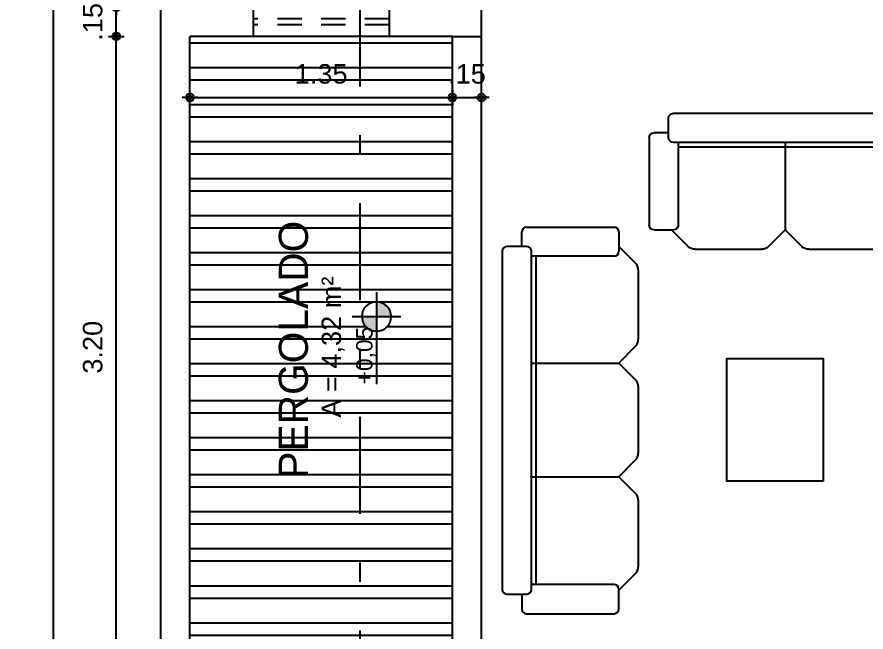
# Model space of a CAD drawing. Header units: millimetres. Extents: x 0 to 5100, y -1 to 1869.
# Drawn here: x 4688.573 to 4692.941, y 987.933 to 991.099 of the extents above; entities that cross this region are included whole.
import ezdxf

# ---------------------------------------------------------------- set-up
doc = ezdxf.new("R2010")
doc.units = ezdxf.units.MM
doc.header["$LTSCALE"] = 20
for name, pattern in [('DASHDOT', [1, 0.5, -0.25, 0, -0.25]), ('HIDDEN', [0.375, 0.25, -0.125]), ('HIDDEN2', [0.1875, 0.125, -0.0625])]:
    doc.linetypes.add(name, pattern=pattern)
for name, color, linetype in [('01', 4, 'Continuous'), ('02', 2, 'Continuous'), ('a-pem-m', 6, 'Continuous'), ('A-PEN-08', 8, 'Continuous'), ('A-PEN-R', 1, 'Continuous'), ('COTAS', 7, 'Continuous'), ('JANELAS_EXTERNO', 3, 'Continuous'), ('JANELAS_INTERNO', 3, 'Continuous'), ('L-Texto', 30, 'Continuous'), ('MÓVEIS', 233, 'Continuous'), ('NIVEIS', 1, 'Continuous'), ('PAREDE2.5', 5, 'Continuous')]:
    doc.layers.add(name, color=color, linetype=linetype)
doc.styles.add('CARIMBO_DADOS', font='arial.ttf', dxfattribs={"height": 0.1})
doc.styles.get("Standard").update_dxf_attribs({"font": 'arial.ttf'})
doc.styles.add('T20', font='PORT2', dxfattribs={"height": 0.2})
doc.styles.add('TEXT', font='arial.ttf')
doc.dimstyles.get("Standard").update_dxf_attribs({"dimtxt": 0.18, "dimasz": 0.18, "dimexe": 0.18, "dimexo": 0.0625, "dimgap": 0.09, "dimtad": 0, "dimtih": 1, "dimtoh": 1, "dimdec": 4, "dimzin": 0, "dimdsep": 46, "dimtxsty": 'Standard', "dimcen": 0.09, "dimadec": 0, "dimazin": 0, "dimtfac": 1, "dimtdec": 4, "dimtofl": 0, "dimtmove": 0, "dimatfit": 3, "dimfxl": 1, "dimtolj": 1, "dimtzin": 0, "dimarcsym": 0})

# ---------------------------------------------------------------- blocks, each defined once
blk = doc.blocks.new('Sofá02_2')
at = {"layer": '01'}
for p, q in [((-0.6025, -0.1), (-0.6025, -0.125)), ((0.6025, -0.125), (0.6025, -0.1)), ((-0.5775, -0.15), (0.5775, -0.15)), ((-0.5525, -0.575), (-0.5525, -0.15)), ((0.0025, -0.15), (0.0025, -0.5993)), ((0.5525, -0.575), (0.5525, -0.15)), ((-0.5525, -0.175), (0.5525, -0.175))]:
    blk.add_line(p, q, dxfattribs=at)
for centre, start, end in [((-0.5775, -0.125), 180, 270), ((0.5775, -0.125), 270, 0), ((-0.5775, -0.575), 270, 0), ((0.5775, -0.575), 180, 270)]:
    blk.add_arc(centre, 0.025, start, end, dxfattribs=at)
at = {"layer": '02'}
for p, q in [((0.5775, 0), (-0.5775, 0)), ((-0.6025, -0.025), (-0.6025, -0.1)), ((0.6025, -0.1), (0.6025, -0.025)), ((-0.7025, -0.125), (-0.7025, -0.575)), ((-0.6025, -0.1), (-0.6775, -0.1)), ((0.6025, -0.1), (0.6775, -0.1)), ((0.7025, -0.125), (0.7025, -0.575)), ((-0.6775, -0.6), (-0.5775, -0.6)), ((-0.5825, -0.5993), (-0.4964, -0.6854)), ((0.0025, -0.5993), (-0.0836, -0.6854)), ((0.0025, -0.5993), (0.0886, -0.6854)), ((0.5875, -0.5993), (0.5014, -0.6854)), ((0.6775, -0.6), (0.5775, -0.6)), ((-0.1189, -0.7), (-0.4611, -0.7)), ((0.4661, -0.7), (0.1239, -0.7))]:
    blk.add_line(p, q, dxfattribs=at)
for centre, radius, start, end in [((-0.5775, -0.025), 0.025, 90, 180), ((0.5775, -0.025), 0.025, 0, 90), ((-0.6775, -0.125), 0.025, 90, 180), ((0.6775, -0.125), 0.025, 0, 90), ((-0.6775, -0.575), 0.025, 180, 270), ((0.6775, -0.575), 0.025, 270, 0), ((-0.4611, -0.65), 0.05, 225, 270), ((-0.1189, -0.65), 0.05, 270, 315), ((0.1239, -0.65), 0.05, 225, 270), ((0.4661, -0.65), 0.05, 270, 315)]:
    blk.add_arc(centre, radius, start, end, dxfattribs=at)
blk = doc.blocks.new('Sofá02_3')
at = {"layer": 'a-pem-m'}
for p, q in [((0.87, 0), (-0.87, 0)), ((-0.895, -0.025), (-0.895, -0.1)), ((0.895, -0.1), (0.895, -0.025)), ((-0.995, -0.125), (-0.995, -0.575)), ((-0.895, -0.1), (-0.97, -0.1)), ((-0.895, -0.1), (-0.895, -0.125)), ((0.895, -0.1), (0.97, -0.1)), ((0.895, -0.125), (0.895, -0.1)), ((0.995, -0.125), (0.995, -0.575)), ((-0.87, -0.15), (0.87, -0.15)), ((-0.845, -0.575), (-0.845, -0.15)), ((-0.29, -0.15), (-0.29, -0.5993)), ((0.295, -0.15), (0.295, -0.5993)), ((0.845, -0.575), (0.845, -0.15)), ((-0.845, -0.175), (0.845, -0.175)), ((-0.97, -0.6), (-0.8743, -0.6)), ((-0.8743, -0.6), (-0.7889, -0.6854)), ((-0.8743, -0.6), (-0.87, -0.6)), ((-0.29, -0.5993), (-0.3761, -0.6854)), ((-0.29, -0.5993), (-0.2039, -0.6854)), ((0.295, -0.5993), (0.2089, -0.6854)), ((0.295, -0.5993), (0.3811, -0.6854)), ((0.895, -0.6), (0.8096, -0.6854)), ((0.895, -0.6), (0.87, -0.6)), ((0.97, -0.6), (0.895, -0.6)), ((-0.4114, -0.7), (-0.7536, -0.7)), ((0.1736, -0.7), (-0.1686, -0.7)), ((0.7743, -0.7), (0.4164, -0.7))]:
    blk.add_line(p, q, dxfattribs=at)
for centre, radius, start, end in [((-0.87, -0.025), 0.025, 90, 180), ((0.87, -0.025), 0.025, 0, 90), ((-0.97, -0.125), 0.025, 90, 180), ((-0.87, -0.125), 0.025, 180, 270), ((0.87, -0.125), 0.025, 270, 0), ((0.97, -0.125), 0.025, 0, 90), ((-0.97, -0.575), 0.025, 180, 270), ((-0.87, -0.575), 0.025, 270, 0), ((0.87, -0.575), 0.025, 180, 270), ((0.97, -0.575), 0.025, 270, 0), ((-0.7536, -0.65), 0.05, 225, 270), ((-0.4114, -0.65), 0.05, 270, 315), ((-0.1686, -0.65), 0.05, 225, 270), ((0.1736, -0.65), 0.05, 270, 315), ((0.4164, -0.65), 0.05, 225, 270), ((0.7743, -0.65), 0.05, 270, 315)]:
    blk.add_arc(centre, radius, start, end, dxfattribs=at)
blk = doc.blocks.new('CIRCULOS')
at = {"layer": 'COTAS'}
for p, q in [((-4, 0), (4, 0)), ((0, 4), (0, -4))]:
    blk.add_line(p, q, dxfattribs=at)
for radius in [2, 1]:
    blk.add_circle((0, 0), radius, dxfattribs=at)
blk = doc.blocks.new('*D150')
at = {"layer": 'PAREDE2.5', "color": 8, "lineweight": -2, "ltscale": 0.05}
blk.add_line((4689.0843, 987.8086), (4689.0843, 990.9886), dxfattribs=at)
at = {"layer": 'PAREDE2.5', "color": 8, "lineweight": -2, "ltscale": 0.05, "xscale": 0.01, "yscale": 0.01, "zscale": 0.01}
for p, rotation in [((4689.0843, 990.9986), 90), ((4689.0843, 987.7986), 270)]:
    blk.add_blockref('CIRCULOS', p, dxfattribs=dict(at, rotation=rotation))
at = {"layer": 'PAREDE2.5', "color": 230, "ltscale": 0.05, "insert": (4688.9632, 989.3986), "char_height": 0.1, "attachment_point": 5, "rotation": 90, "style": 'CARIMBO_DADOS'}
blk.add_mtext('\\A1;3.20', dxfattribs=at)
blk = doc.blocks.new('*D151')
at = {"layer": 'PAREDE2.5', "color": 8, "lineweight": -2, "ltscale": 0.05}
for p, q in [((4689.0843, 991.1586), (4689.0843, 991.1686)), ((4689.0843, 990.9986), (4689.0843, 991.1486)), ((4689.0843, 990.9886), (4689.0843, 990.9786))]:
    blk.add_line(p, q, dxfattribs=at)
at = {"layer": 'PAREDE2.5', "color": 8, "lineweight": -2, "ltscale": 0.05, "xscale": 0.01, "yscale": 0.01, "zscale": 0.01}
for p, rotation in [((4689.0843, 991.1486), 270), ((4689.0843, 990.9986), 90)]:
    blk.add_blockref('CIRCULOS', p, dxfattribs=dict(at, rotation=rotation))
at = {"layer": 'PAREDE2.5', "color": 230, "ltscale": 0.05, "insert": (4688.9632, 991.0736), "char_height": 0.1, "attachment_point": 5, "rotation": 90, "style": 'CARIMBO_DADOS'}
blk.add_mtext('\\A1;.15', dxfattribs=at)
blk = doc.blocks.new('*D131')
at = {"layer": 'PAREDE2.5', "color": 8, "lineweight": -2, "ltscale": 0.05}
blk.add_line((4688.7601, 999.6886), (4688.7601, 974.7086), dxfattribs=at)
at = {"layer": 'PAREDE2.5', "color": 8, "lineweight": -2, "ltscale": 0.05, "xscale": 0.01, "yscale": 0.01, "zscale": 0.01}
for p, rotation in [((4688.7601, 999.6986), 90), ((4688.7601, 974.6986), 270)]:
    blk.add_blockref('CIRCULOS', p, dxfattribs=dict(at, rotation=rotation))
at = {"layer": 'PAREDE2.5', "color": 230, "ltscale": 0.05, "insert": (4688.6391, 987.1986), "char_height": 0.1, "attachment_point": 5, "rotation": 90, "style": 'CARIMBO_DADOS'}
blk.add_mtext('\\A1;25.00', dxfattribs=at)
blk = doc.blocks.new('cotas')
at = {"layer": 'L-Texto'}
h = blk.add_hatch(color=6, dxfattribs=at)
h.paths.add_polyline_path([(0.135, 0, 0.414214), (0, 0.135), (0, 0)])
h.paths.add_polyline_path([(0, 0), (-0.135, 0, 0.414214), (0, -0.135)])
for p, q in [((0, 0.2226), (0, -0.2226)), ((-0.2226, 0), (0.621, 0))]:
    blk.add_line(p, q, dxfattribs=at)
blk.add_circle((0, 0), 0.135, dxfattribs=at)
at = {"layer": 'L-Texto', "color": 6, "style": 'T20'}
blk.add_attdef('COTA', (0.1674, 0.0378), '', height=0.15, dxfattribs=at)
blk = doc.blocks.new('*D200')
at = {"layer": 'PAREDE2.5', "color": 8, "lineweight": -2, "ltscale": 0.05}
blk.add_line((4689.4731, 990.684), (4690.8031, 990.684), dxfattribs=at)
at = {"layer": 'PAREDE2.5', "color": 8, "lineweight": -2, "ltscale": 0.05, "xscale": 0.01, "yscale": 0.01, "zscale": 0.01, "rotation": 180}
blk.add_blockref('CIRCULOS', (4689.4631, 990.684), dxfattribs=at)
at = {"layer": 'PAREDE2.5', "color": 8, "lineweight": -2, "ltscale": 0.05, "xscale": 0.01, "yscale": 0.01, "zscale": 0.01}
blk.add_blockref('CIRCULOS', (4690.8131, 990.684), dxfattribs=at)
at = {"layer": 'PAREDE2.5', "color": 230, "ltscale": 0.05, "insert": (4690.1381, 990.8051), "char_height": 0.1, "attachment_point": 5, "style": 'CARIMBO_DADOS'}
blk.add_mtext('\\A1;1.35', dxfattribs=at)
blk = doc.blocks.new('*D201')
at = {"layer": 'PAREDE2.5', "color": 8, "lineweight": -2, "ltscale": 0.05}
for p, q in [((4690.8031, 990.684), (4690.7931, 990.684)), ((4690.8131, 990.684), (4690.9631, 990.684)), ((4690.9731, 990.684), (4690.9831, 990.684))]:
    blk.add_line(p, q, dxfattribs=at)
at = {"layer": 'PAREDE2.5', "color": 8, "lineweight": -2, "ltscale": 0.05, "xscale": 0.01, "yscale": 0.01, "zscale": 0.01}
blk.add_blockref('CIRCULOS', (4690.8131, 990.684), dxfattribs=at)
at = {"layer": 'PAREDE2.5', "color": 8, "lineweight": -2, "ltscale": 0.05, "xscale": 0.01, "yscale": 0.01, "zscale": 0.01, "rotation": 180}
blk.add_blockref('CIRCULOS', (4690.9631, 990.684), dxfattribs=at)
at = {"layer": 'PAREDE2.5', "color": 230, "ltscale": 0.05, "insert": (4690.8881, 990.805), "char_height": 0.1, "attachment_point": 5, "style": 'CARIMBO_DADOS'}
blk.add_mtext('\\A1;.15', dxfattribs=at)

msp = doc.modelspace()

# ---------------------------------------------------------------- hatches: boundary and pattern name
at = {"layer": 'A-PEN-08', "linetype": 'HIDDEN', "ltscale": 0.001}
h = msp.add_hatch(dxfattribs=at)
h.set_pattern_fill('ANSI32', color=256, scale=0.02, angle=315, style=0)
h.set_pattern_definition([(0, (4690.5252, 990.64796), (4e-17, 0.1905), []), (0, (4690.5887, 990.58446), (4e-17, 0.1905), [])])
h.paths.add_polyline_path([(4690.8131, 990.9986), (4690.4881, 990.9986), (4690.338, 990.9986), (4690.338, 989.5568), (4690.3473, 989.5568, -1), (4690.4985, 989.5568, -1), (4690.3473, 989.5568), (4690.338, 989.5568), (4690.338, 987.7986), (4690.8131, 987.7986)])
h.paths.add_polyline_path([(4690.338, 990.9986), (4689.7881, 990.9986), (4689.4631, 990.9986), (4689.4631, 987.7986), (4690.338, 987.7986)])
h.paths.add_polyline_path([(4690.4441, 989.1825), (4690.4441, 989.5299), (4690.2926, 989.5299), (4690.2926, 989.1825)], flags=24)
h.paths.add_polyline_path([(4690.2948, 989.0123), (4690.2948, 989.7885), (4690.0887, 989.7885), (4690.0887, 989.0123)], flags=24)
h.paths.add_polyline_path([(4690.1532, 988.6814), (4690.1532, 990.0839), (4689.8441, 990.0839), (4689.8441, 988.6814)], flags=24)
h.paths.add_polyline_path([(4690.4441, 989.1825), (4690.4441, 989.5299), (4690.2926, 989.5299), (4690.2926, 989.1825)], flags=25)

# ---------------------------------------------------------------- linework, layer by layer
at = {"layer": 'A-PEN-R', "linetype": 'DASHDOT', "ltscale": 0.05}
msp.add_line((4690.338, 972.0408), (4690.338, 999.9393), dxfattribs=at)
at = {"layer": 'JANELAS_EXTERNO', "ltscale": 0.05}
for p, q in [((4690.4881, 990.9986), (4689.7881, 990.9986)), ((4690.8131, 987.7986), (4690.8131, 990.9986)), ((4690.9631, 989.4486), (4690.9631, 990.9986)), ((4690.9631, 987.7986), (4690.9631, 989.4486))]:
    msp.add_line(p, q, dxfattribs=at)
at = {"layer": 'JANELAS_INTERNO', "linetype": 'HIDDEN2', "ltscale": 0.05}
for p, q in [((4690.4881, 991.0886), (4689.7881, 991.0886)), ((4690.4881, 991.0586), (4689.7881, 991.0586))]:
    msp.add_line(p, q, dxfattribs=at)
at = {"layer": 'MÓVEIS'}
msp.add_lwpolyline([(4692.7209, 988.7087), (4692.2254, 988.7087), (4692.2254, 989.3411), (4692.7209, 989.3411)], close=True, dxfattribs=at)
at = {"layer": 'PAREDE2.5', "ltscale": 0.05}
for p, q in [((4689.3131, 974.6986), (4689.3131, 999.6986)), ((4689.7881, 991.1486), (4689.7881, 990.9986)), ((4690.4881, 991.1486), (4690.4881, 990.9986)), ((4690.9631, 990.9986), (4690.9631, 991.1486)), ((4689.7881, 990.9986), (4689.4631, 990.9986)), ((4689.4631, 987.7986), (4689.4631, 990.9986)), ((4690.8131, 990.9986), (4690.4381, 990.9986)), ((4690.8131, 990.9986), (4690.4881, 990.9986)), ((4690.8131, 990.9986), (4690.9631, 990.9986))]:
    msp.add_line(p, q, dxfattribs=at)

# ---------------------------------------------------------------- block references
at = {"xscale": -1}
msp.add_blockref('Sofá02_2', (4692.528, 990.6028), dxfattribs=at)
at = {"rotation": 90.00000000000001}
msp.add_blockref('Sofá02_3', (4691.0697, 989.0224), dxfattribs=at)
at = {"layer": 'NIVEIS', "color": 1}
ref = msp.add_blockref('cotas', (4690.4229, 989.5568), dxfattribs=dict(at, xscale=-0.5599999999994552, yscale=0.5599999999995505, zscale=0.5599999999999999, rotation=90))
ref.add_attrib('COTA', '+0,05', (4690.4022, 989.2077), dxfattribs={"color": 1, "height": 0.084, "rotation": 90, "style": 'TEXT'})

# ---------------------------------------------------------------- texts
at = {"color": 230, "attachment_point": 5, "rotation": 90, "style": 'CARIMBO_DADOS'}
for s, insert, char_height in [('PERGOLADO', (4689.9962, 989.386), 0.15), ('A = 4,32 m²', (4690.1999, 989.3993), 0.1)]:
    msp.add_mtext(s, dxfattribs=dict(at, insert=insert, char_height=char_height))

# ---------------------------------------------------------------- dimensions: what is measured, and where the dimension line sits
at = {"layer": 'PAREDE2.5', "ltscale": 0.05}
for base, p1, p2, picture, middle in [((4688.7601, 974.6986), (4689.3131, 999.6986), (4689.3131, 974.6986), '*D131', (4688.6391, 987.1986)), ((4689.0843, 991.1486), (4689.4631, 990.9986), (4689.4631, 991.1486), '*D151', (4688.9632, 991.0736)), ((4689.0843, 990.9986), (4689.4631, 987.7986), (4689.4631, 990.9986), '*D150', (4688.9632, 989.3986))]:
    dim = msp.add_linear_dim(base=base, p1=p1, p2=p2, angle=90, dimstyle='Standard', override={"dimtxt": 0.1, "dimasz": 0.01, "dimexe": 0, "dimexo": 0, "dimgap": 0.07, "dimtad": 1, "dimtih": 0, "dimtoh": 0, "dimdec": 2, "dimzin": 5, "dimtxsty": 'CARIMBO_DADOS', "dimblk1": 'CIRCULOS', "dimblk2": 'CIRCULOS', "dimsah": 1, "dimcen": 0, "dimse1": 1, "dimse2": 1, "dimclrd": 8, "dimclre": 8, "dimclrt": 230, "dimtfac": 100, "dimtdec": 2, "dimtix": 1, "dimtofl": 1, "dimtmove": 2, "dimldrblk": 'CIRCULOS', "dimtzin": 5}, dxfattribs=at)
    dim.commit()
    dim.dimension.update_dxf_attribs({"geometry": picture, "text_midpoint": middle})
for base, p1, p2, picture, middle in [((4690.9631, 990.684), (4690.8131, 990.6913), (4690.9631, 990.9986), '*D201', (4690.8881, 990.805)), ((4690.8131, 990.684), (4689.4631, 990.6913), (4690.8131, 990.6913), '*D200', (4690.1381, 990.8051))]:
    dim = msp.add_linear_dim(base=base, p1=p1, p2=p2, dimstyle='Standard', override={"dimtxt": 0.1, "dimasz": 0.01, "dimexe": 0, "dimexo": 0, "dimgap": 0.07, "dimtad": 1, "dimtih": 0, "dimtoh": 0, "dimdec": 2, "dimzin": 5, "dimtxsty": 'CARIMBO_DADOS', "dimblk1": 'CIRCULOS', "dimblk2": 'CIRCULOS', "dimsah": 1, "dimcen": 0, "dimse1": 1, "dimse2": 1, "dimclrd": 8, "dimclre": 8, "dimclrt": 230, "dimtfac": 100, "dimtdec": 2, "dimtix": 1, "dimtofl": 1, "dimtmove": 2, "dimldrblk": 'CIRCULOS', "dimtzin": 5}, dxfattribs=at)
    dim.commit()
    dim.dimension.update_dxf_attribs({"geometry": picture, "text_midpoint": middle})

doc.saveas('drawing.dxf')
